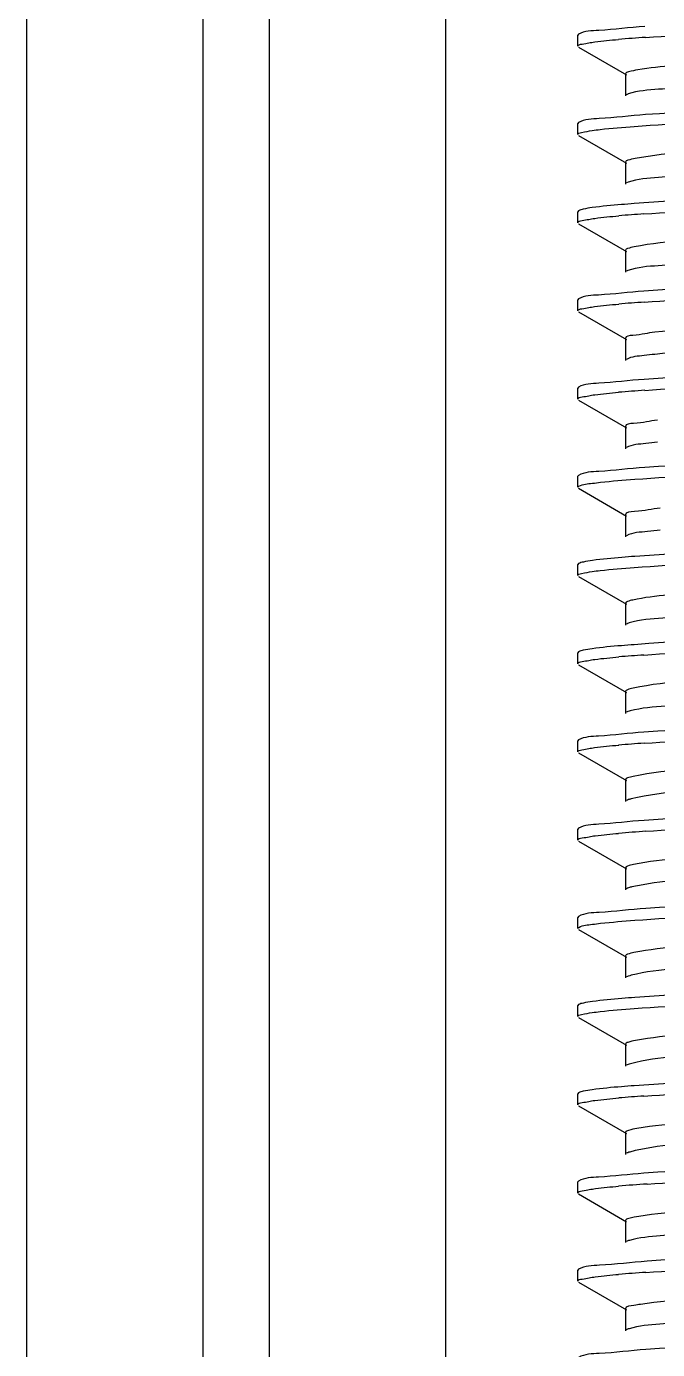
# Model space of a CAD drawing. Extents: x 1031190 to 1725648, y 733081 to 1571294.
# Drawn here: x 1133615.7 to 1133786, y 1249408 to 1249765.2 of the extents above; entities that cross this region are included whole.
import ezdxf

# ---------------------------------------------------------------- set-up
doc = ezdxf.new("R2010")
doc.units = 0
doc.header["$LTSCALE"] = 1000
doc.header["$MEASUREMENT"] = 0

msp = doc.modelspace()

# ---------------------------------------------------------------- linework, layer by layer
at = {"linetype": 'Continuous'}
for p, q in [((1133615.66, 1253335.18), (1133615.66, 1248594.16)), ((1133663.28, 1253335.18), (1133663.28, 1248594.16)), ((1133681.14, 1253335.18), (1133681.14, 1248594.16)), ((1133728.77, 1253335.18), (1133728.77, 1248594.16)), ((1133764.71, 1249763.09), (1133764.49, 1249762.83)), ((1133764.49, 1249759.85), (1133764.49, 1249762.83)), ((1133764.49, 1249759.85), (1133764.49, 1249762.83)), ((1133764.71, 1249759.59), (1133777.64, 1249752.11)), ((1133777.38, 1249752.41), (1133777.38, 1249746.46)), ((1133764.71, 1249739.28), (1133764.49, 1249739.02)), ((1133764.49, 1249736.04), (1133764.49, 1249739.02)), ((1133764.49, 1249736.04), (1133764.49, 1249739.02)), ((1133764.71, 1249735.78), (1133777.64, 1249728.3)), ((1133777.38, 1249728.6), (1133777.38, 1249722.64)), ((1133778.07, 1249723.14), (1133777.64, 1249722.95)), ((1133764.71, 1249715.46), (1133764.49, 1249715.2)), ((1133764.49, 1249712.23), (1133764.49, 1249715.2)), ((1133764.49, 1249712.23), (1133764.49, 1249715.2)), ((1133764.71, 1249711.96), (1133777.64, 1249704.48)), ((1133777.38, 1249704.78), (1133777.38, 1249698.83)), ((1133778.03, 1249699.31), (1133777.64, 1249699.13)), ((1133764.71, 1249691.65), (1133764.49, 1249691.39)), ((1133764.49, 1249688.41), (1133764.49, 1249691.39)), ((1133764.49, 1249688.41), (1133764.49, 1249691.39)), ((1133764.71, 1249688.15), (1133777.64, 1249680.67)), ((1133777.38, 1249680.97), (1133777.38, 1249675.02)), ((1133764.71, 1249667.84), (1133764.49, 1249667.58)), ((1133764.49, 1249664.6), (1133764.49, 1249667.58)), ((1133764.49, 1249664.6), (1133764.49, 1249667.58)), ((1133764.71, 1249664.34), (1133777.64, 1249656.86)), ((1133777.38, 1249657.16), (1133777.38, 1249651.21)), ((1133764.71, 1249644.02), (1133764.49, 1249643.76)), ((1133764.49, 1249640.79), (1133764.49, 1249643.76)), ((1133764.49, 1249640.79), (1133764.49, 1249643.76)), ((1133764.71, 1249640.53), (1133777.64, 1249633.04)), ((1133777.38, 1249633.35), (1133777.38, 1249627.39)), ((1133764.71, 1249620.21), (1133764.49, 1249619.95)), ((1133764.49, 1249616.97), (1133764.49, 1249619.95)), ((1133764.49, 1249616.97), (1133764.49, 1249619.95)), ((1133764.71, 1249616.71), (1133777.64, 1249609.23)), ((1133777.38, 1249609.53), (1133777.38, 1249603.58)), ((1133764.71, 1249596.4), (1133764.49, 1249596.14)), ((1133764.49, 1249593.16), (1133764.49, 1249596.14)), ((1133764.49, 1249593.16), (1133764.49, 1249596.14)), ((1133764.71, 1249592.9), (1133777.64, 1249585.42)), ((1133777.38, 1249585.72), (1133777.38, 1249579.77)), ((1133764.71, 1249572.59), (1133764.49, 1249572.33)), ((1133764.49, 1249569.35), (1133764.49, 1249572.33)), ((1133764.49, 1249569.35), (1133764.49, 1249572.33)), ((1133764.71, 1249569.09), (1133777.64, 1249561.61)), ((1133777.38, 1249561.91), (1133777.38, 1249555.95)), ((1133764.71, 1249548.77), (1133764.49, 1249548.51)), ((1133764.49, 1249545.54), (1133764.49, 1249548.51)), ((1133764.49, 1249545.54), (1133764.49, 1249548.51)), ((1133764.71, 1249545.28), (1133777.64, 1249537.79)), ((1133777.38, 1249538.09), (1133777.38, 1249532.14)), ((1133764.71, 1249524.96), (1133764.49, 1249524.7)), ((1133764.49, 1249521.72), (1133764.49, 1249524.7)), ((1133764.49, 1249521.72), (1133764.49, 1249524.7)), ((1133764.71, 1249521.46), (1133777.64, 1249513.98)), ((1133777.38, 1249514.28), (1133777.38, 1249508.33)), ((1133764.71, 1249501.15), (1133764.49, 1249500.89)), ((1133764.49, 1249497.91), (1133764.49, 1249500.89)), ((1133764.49, 1249497.91), (1133764.49, 1249500.89)), ((1133764.71, 1249497.65), (1133777.64, 1249490.17)), ((1133777.38, 1249490.47), (1133777.38, 1249484.52)), ((1133764.71, 1249477.34), (1133764.49, 1249477.07)), ((1133764.49, 1249474.1), (1133764.49, 1249477.07)), ((1133764.49, 1249474.1), (1133764.49, 1249477.07)), ((1133764.71, 1249473.84), (1133777.64, 1249466.35)), ((1133777.38, 1249466.66), (1133777.38, 1249460.7)), ((1133764.71, 1249453.52), (1133764.49, 1249453.26)), ((1133764.49, 1249450.28), (1133764.49, 1249453.26)), ((1133764.49, 1249450.28), (1133764.49, 1249453.26)), ((1133764.71, 1249450.02), (1133777.64, 1249442.54)), ((1133777.38, 1249442.84), (1133777.38, 1249436.89)), ((1133764.71, 1249429.71), (1133764.49, 1249429.45)), ((1133764.49, 1249426.47), (1133764.49, 1249429.45)), ((1133764.49, 1249426.47), (1133764.49, 1249429.45)), ((1133764.71, 1249426.21), (1133777.64, 1249418.73)), ((1133777.38, 1249419.03), (1133777.38, 1249413.08))]:
    msp.add_line(p, q, dxfattribs=at)
for centre, radius, start, end in [((1133810.25, 1249348.5), 414.65, 93.7954, 94.806), ((1133809.71, 1249307.6), 407.91, 93.8436, 94.8035), ((1133809.78, 1249282.91), 408.78, 93.8362, 94.8047), ((1133809.95, 1249256.92), 410.97, 93.8204, 94.8056), ((1133809.71, 1249188.54), 407.9, 93.8437, 94.8034), ((1133809.77, 1249163.89), 408.74, 93.8366, 94.8046), ((1133810.39, 1249132.26), 416.58, 93.7887, 94.801), ((1133809.71, 1249069.48), 407.89, 93.8438, 94.8034), ((1133810.84, 1249031.4), 422.21, 93.753, 94.8001), ((1133810.41, 1249013.01), 416.76, 93.7875, 94.801)]:
    msp.add_arc(centre, radius, start, end, dxfattribs=at)
for points, knots in [([(1133782.8, 1249762.24), (1133794.09, 1249763), (1133845.48, 1249765.47), (1133896.94, 1249766.67), (1133936.98, 1249769.39)], [0, 0, 0, 0, 0.21997, 1, 1, 1, 1]), ([(1133782.58, 1249765.2), (1133778.44, 1249764.92), (1133772.64, 1249764.12), (1133766.33, 1249764.01), (1133764.72, 1249763.09)], [0, 0, 0, 0, 0.690434, 1, 1, 1, 1]), ([(1133937.82, 1249763.09), (1133927.68, 1249761.62), (1133892.52, 1249760.03), (1133846.6, 1249757.9), (1133804.46, 1249755.56), (1133787.11, 1249754.54), (1133780.71, 1249753.49)], [0, 0, 0, 0, 0.195214, 0.66949, 0.876579, 1, 1, 1, 1]), ([(1133764.49, 1249759.85), (1133764.49, 1249760.29), (1133766.78, 1249760.57), (1133767.94, 1249760.88), (1133769.09, 1249761.03)], [0, 0, 0, 0, 0.271456, 1, 1, 1, 1]), ([(1133937.82, 1249757.14), (1133926.83, 1249755.55), (1133898.11, 1249754.37), (1133860.65, 1249752.45), (1133826.68, 1249750.84), (1133804.74, 1249749.79), (1133789.07, 1249748.39), (1133780.73, 1249747.86), (1133778.12, 1249746.97)], [0, 0, 0, 0, 0.2081, 0.537452, 0.703534, 0.845734, 0.94828, 1, 1, 1, 1]), ([(1133780.71, 1249753.49), (1133779.87, 1249753.35), (1133778.97, 1249753.14), (1133777.38, 1249752.74), (1133777.38, 1249752.41)], [0, 0, 0, 0, 0.718866, 1, 1, 1, 1]), ([(1133936.98, 1249748.55), (1133925.75, 1249747.79), (1133874.35, 1249745.31), (1133822.89, 1249744.11), (1133782.8, 1249741.4)], [0, 0, 0, 0, 0.218927, 1, 1, 1, 1]), ([(1133778.12, 1249746.97), (1133778.03, 1249746.93), (1133777.86, 1249746.87), (1133777.71, 1249746.8), (1133777.64, 1249746.76)], [0, 0, 0, 0, 0.55363, 1, 1, 1, 1]), ([(1133779.76, 1249738.21), (1133791.25, 1249739.06), (1133844.62, 1249741.66), (1133898.08, 1249742.7), (1133939.88, 1249745.78)], [0, 0, 0, 0, 0.21564, 1, 1, 1, 1]), ([(1133782.8, 1249741.4), (1133778.61, 1249741.12), (1133772.74, 1249740.31), (1133766.34, 1249740.21), (1133764.72, 1249739.28)], [0, 0, 0, 0, 0.690663, 1, 1, 1, 1]), ([(1133764.49, 1249736.04), (1133764.49, 1249736.41), (1133766.41, 1249736.73), (1133767.41, 1249736.99), (1133768.4, 1249737.13)], [0, 0, 0, 0, 0.274278, 1, 1, 1, 1]), ([(1133768.4, 1249737.13), (1133769.12, 1249737.23), (1133772.89, 1249737.69), (1133776.69, 1249737.99), (1133779.76, 1249738.21)], [0, 0, 0, 0, 0.191483, 1, 1, 1, 1]), ([(1133938.33, 1249739.35), (1133928.18, 1249737.79), (1133901.17, 1249736.66), (1133857.87, 1249734.51), (1133815.37, 1249732.16), (1133789.34, 1249731.28), (1133779.98, 1249729.55)], [0, 0, 0, 0, 0.194105, 0.509785, 0.82001, 1, 1, 1, 1]), ([(1133938.33, 1249733.4), (1133927.5, 1249731.73), (1133898.81, 1249730.63), (1133861.31, 1249728.66), (1133827.05, 1249727.05), (1133804.88, 1249725.99), (1133789.08, 1249724.56), (1133780.68, 1249724.06), (1133778.07, 1249723.14)], [0, 0, 0, 0, 0.204575, 0.534732, 0.702004, 0.845303, 0.948449, 1, 1, 1, 1]), ([(1133779.98, 1249729.55), (1133779.32, 1249729.43), (1133778.58, 1249729.26), (1133777.38, 1249728.87), (1133777.38, 1249728.6)], [0, 0, 0, 0, 0.712667, 1, 1, 1, 1]), ([(1133939.88, 1249724.94), (1133928.42, 1249724.1), (1133875.04, 1249721.5), (1133821.59, 1249720.44), (1133779.76, 1249717.38)], [0, 0, 0, 0, 0.215051, 1, 1, 1, 1]), ([(1133782.36, 1249714.59), (1133793.65, 1249715.36), (1133845.24, 1249717.84), (1133896.89, 1249719.03), (1133937.12, 1249721.77)], [0, 0, 0, 0, 0.219067, 1, 1, 1, 1]), ([(1133768.4, 1249716.29), (1133767.59, 1249716.18), (1133766.36, 1249715.97), (1133765.1, 1249715.69), (1133764.71, 1249715.46)], [0, 0, 0, 0, 0.643579, 1, 1, 1, 1]), ([(1133779.76, 1249717.38), (1133778.59, 1249717.29), (1133774.8, 1249717), (1133771, 1249716.66), (1133768.4, 1249716.29)], [0, 0, 0, 0, 0.307323, 1, 1, 1, 1]), ([(1133938.81, 1249715.62), (1133928.77, 1249713.96), (1133901.65, 1249712.92), (1133858.08, 1249710.71), (1133815.24, 1249708.29), (1133789, 1249707.51), (1133779.68, 1249705.68)], [0, 0, 0, 0, 0.1914, 0.508904, 0.82143, 1, 1, 1, 1]), ([(1133764.49, 1249712.23), (1133764.49, 1249712.66), (1133766.76, 1249712.94), (1133767.91, 1249713.26), (1133769.06, 1249713.4)], [0, 0, 0, 0, 0.271597, 1, 1, 1, 1]), ([(1133938.81, 1249709.66), (1133928.16, 1249707.91), (1133899.51, 1249706.91), (1133861.98, 1249704.87), (1133827.45, 1249703.25), (1133805.03, 1249702.2), (1133789.11, 1249700.73), (1133780.63, 1249700.26), (1133778.03, 1249699.31)], [0, 0, 0, 0, 0.200932, 0.531835, 0.700309, 0.844745, 0.948548, 1, 1, 1, 1]), ([(1133779.68, 1249705.68), (1133779.1, 1249705.57), (1133778.43, 1249705.42), (1133777.38, 1249705.03), (1133777.38, 1249704.78)], [0, 0, 0, 0, 0.709469, 1, 1, 1, 1]), ([(1133937.12, 1249700.94), (1133925.83, 1249700.17), (1133874.25, 1249697.68), (1133822.6, 1249696.49), (1133782.36, 1249693.75)], [0, 0, 0, 0, 0.219037, 1, 1, 1, 1]), ([(1133782.43, 1249690.78), (1133793.71, 1249691.55), (1133845.24, 1249694.03), (1133896.84, 1249695.22), (1133937.03, 1249697.95)], [0, 0, 0, 0, 0.219143, 1, 1, 1, 1]), ([(1133782.36, 1249693.75), (1133778.28, 1249693.47), (1133772.55, 1249692.68), (1133766.31, 1249692.57), (1133764.72, 1249691.65)], [0, 0, 0, 0, 0.690196, 1, 1, 1, 1]), ([(1133939.26, 1249691.88), (1133930.5, 1249690.33), (1133906.32, 1249689.37), (1133866.23, 1249687.13), (1133823.74, 1249685.23), (1133796.45, 1249683.85), (1133785.31, 1249682.65)], [0, 0, 0, 0, 0.172879, 0.468878, 0.781995, 1, 1, 1, 1]), ([(1133764.49, 1249688.41), (1133764.49, 1249688.84), (1133766.75, 1249689.13), (1133767.9, 1249689.44), (1133769.05, 1249689.59)], [0, 0, 0, 0, 0.271633, 1, 1, 1, 1]), ([(1133939.26, 1249685.93), (1133930.5, 1249684.38), (1133906.32, 1249683.42), (1133866.23, 1249681.18), (1133823.74, 1249679.28), (1133796.45, 1249677.89), (1133785.31, 1249676.69)], [0, 0, 0, 0, 0.172879, 0.468878, 0.781995, 1, 1, 1, 1]), ([(1133785.31, 1249682.65), (1133783.32, 1249682.44), (1133781.44, 1249681.85), (1133777.37, 1249681.7), (1133777.38, 1249680.97)], [0, 0, 0, 0, 0.733223, 1, 1, 1, 1]), ([(1133785.31, 1249676.69), (1133784.34, 1249676.59), (1133781.8, 1249676.21), (1133779.05, 1249676.14), (1133777.64, 1249675.32)], [0, 0, 0, 0, 0.372684, 1, 1, 1, 1]), ([(1133937.03, 1249677.12), (1133925.75, 1249676.35), (1133874.22, 1249673.87), (1133822.62, 1249672.68), (1133782.43, 1249669.94)], [0, 0, 0, 0, 0.219178, 1, 1, 1, 1]), ([(1133782.57, 1249666.97), (1133793.85, 1249667.74), (1133845.32, 1249670.22), (1133896.86, 1249671.41), (1133936.99, 1249674.14)], [0, 0, 0, 0, 0.219437, 1, 1, 1, 1]), ([(1133782.43, 1249669.94), (1133778.33, 1249669.66), (1133772.58, 1249668.87), (1133766.31, 1249668.76), (1133764.72, 1249667.84)], [0, 0, 0, 0, 0.690275, 1, 1, 1, 1]), ([(1133764.49, 1249664.6), (1133764.49, 1249665.03), (1133766.76, 1249665.32), (1133767.91, 1249665.63), (1133769.06, 1249665.78)], [0, 0, 0, 0, 0.271588, 1, 1, 1, 1]), ([(1133786.03, 1249658.91), (1133783.87, 1249658.69), (1133781.83, 1249658.04), (1133777.37, 1249657.95), (1133777.38, 1249657.16)], [0, 0, 0, 0, 0.734072, 1, 1, 1, 1]), ([(1133786.03, 1249652.96), (1133784.97, 1249652.85), (1133782.19, 1249652.44), (1133779.17, 1249652.4), (1133777.64, 1249651.51)], [0, 0, 0, 0, 0.374658, 1, 1, 1, 1]), ([(1133936.99, 1249653.3), (1133925.72, 1249652.54), (1133874.25, 1249650.06), (1133822.71, 1249648.86), (1133782.57, 1249646.14)], [0, 0, 0, 0, 0.219145, 1, 1, 1, 1]), ([(1133779.92, 1249642.97), (1133791.43, 1249643.81), (1133844.77, 1249646.41), (1133898.19, 1249647.46), (1133939.93, 1249650.53)], [0, 0, 0, 0, 0.216129, 1, 1, 1, 1]), ([(1133782.57, 1249646.14), (1133778.44, 1249645.86), (1133772.64, 1249645.05), (1133766.33, 1249644.95), (1133764.72, 1249644.02)], [0, 0, 0, 0, 0.690428, 1, 1, 1, 1]), ([(1133764.49, 1249640.79), (1133764.49, 1249640.91), (1133765.9, 1249641.8), (1133767.19, 1249641.71), (1133768.44, 1249641.88)], [0, 0, 0, 0, 0.088901, 1, 1, 1, 1]), ([(1133768.44, 1249641.88), (1133769.17, 1249641.98), (1133772.99, 1249642.45), (1133776.82, 1249642.75), (1133779.92, 1249642.97)], [0, 0, 0, 0, 0.191572, 1, 1, 1, 1]), ([(1133786.78, 1249635.17), (1133784.44, 1249634.94), (1133782.23, 1249634.22), (1133777.38, 1249634.2), (1133777.38, 1249633.35)], [0, 0, 0, 0, 0.734772, 1, 1, 1, 1]), ([(1133939.93, 1249629.7), (1133928.5, 1249628.85), (1133875.16, 1249626.25), (1133821.74, 1249625.19), (1133779.92, 1249622.14)], [0, 0, 0, 0, 0.214712, 1, 1, 1, 1]), ([(1133786.78, 1249629.22), (1133785.62, 1249629.11), (1133782.6, 1249628.67), (1133779.31, 1249628.66), (1133777.64, 1249627.69)], [0, 0, 0, 0, 0.376452, 1, 1, 1, 1]), ([(1133779.76, 1249619.15), (1133791.25, 1249619.99), (1133844.63, 1249622.59), (1133898.08, 1249623.64), (1133939.88, 1249626.72)], [0, 0, 0, 0, 0.215653, 1, 1, 1, 1]), ([(1133768.44, 1249621.05), (1133767.63, 1249620.93), (1133766.38, 1249620.72), (1133765.11, 1249620.44), (1133764.71, 1249620.21)], [0, 0, 0, 0, 0.644071, 1, 1, 1, 1]), ([(1133768.4, 1249618.06), (1133769.12, 1249618.17), (1133772.9, 1249618.63), (1133776.69, 1249618.93), (1133779.76, 1249619.15)], [0, 0, 0, 0, 0.191488, 1, 1, 1, 1]), ([(1133779.92, 1249622.14), (1133778.74, 1249622.05), (1133774.91, 1249621.75), (1133771.08, 1249621.42), (1133768.44, 1249621.05)], [0, 0, 0, 0, 0.307216, 1, 1, 1, 1]), ([(1133940.41, 1249620.67), (1133931.15, 1249618.56), (1133894.98, 1249617.87), (1133847.77, 1249615.09), (1133803.59, 1249612.52), (1133785.6, 1249611.68), (1133779.37, 1249610.37)], [0, 0, 0, 0, 0.176446, 0.666999, 0.881663, 1, 1, 1, 1]), ([(1133764.49, 1249616.97), (1133764.49, 1249617.35), (1133766.41, 1249617.67), (1133767.41, 1249617.93), (1133768.4, 1249618.06)], [0, 0, 0, 0, 0.274271, 1, 1, 1, 1]), ([(1133939.98, 1249614.62), (1133930.1, 1249612.61), (1133902.11, 1249611.99), (1133857.27, 1249609.17), (1133816.33, 1249607.77), (1133790.31, 1249605.65), (1133781.29, 1249605.04), (1133778.36, 1249604.17)], [0, 0, 0, 0, 0.18687, 0.514831, 0.834376, 0.943334, 1, 1, 1, 1]), ([(1133779.37, 1249610.37), (1133778.87, 1249610.26), (1133778.27, 1249610.13), (1133777.38, 1249609.75), (1133777.38, 1249609.53)], [0, 0, 0, 0, 0.704889, 1, 1, 1, 1]), ([(1133939.88, 1249605.88), (1133928.42, 1249605.04), (1133875.04, 1249602.43), (1133821.59, 1249601.38), (1133779.76, 1249598.31)], [0, 0, 0, 0, 0.215042, 1, 1, 1, 1]), ([(1133778.36, 1249604.17), (1133778.22, 1249604.12), (1133777.97, 1249604.04), (1133777.74, 1249603.94), (1133777.64, 1249603.88)], [0, 0, 0, 0, 0.569367, 1, 1, 1, 1]), ([(1133782.36, 1249595.52), (1133793.65, 1249596.29), (1133845.24, 1249598.78), (1133896.89, 1249599.96), (1133937.12, 1249602.71)], [0, 0, 0, 0, 0.219068, 1, 1, 1, 1]), ([(1133768.4, 1249597.23), (1133767.59, 1249597.11), (1133766.36, 1249596.9), (1133765.1, 1249596.62), (1133764.71, 1249596.4)], [0, 0, 0, 0, 0.643594, 1, 1, 1, 1]), ([(1133779.76, 1249598.31), (1133778.59, 1249598.23), (1133774.8, 1249597.93), (1133771.01, 1249597.59), (1133768.4, 1249597.23)], [0, 0, 0, 0, 0.307318, 1, 1, 1, 1]), ([(1133764.49, 1249593.16), (1133764.49, 1249593.59), (1133766.76, 1249593.88), (1133767.91, 1249594.19), (1133769.06, 1249594.34)], [0, 0, 0, 0, 0.271594, 1, 1, 1, 1]), ([(1133940.72, 1249596.93), (1133931.73, 1249594.66), (1133904.91, 1249594.46), (1133861.14, 1249591.65), (1133816.64, 1249589.22), (1133789.09, 1249588.58), (1133779.41, 1249586.56)], [0, 0, 0, 0, 0.172051, 0.492047, 0.816531, 1, 1, 1, 1]), ([(1133940.05, 1249590.83), (1133930.31, 1249588.81), (1133902.63, 1249588.21), (1133858.09, 1249585.41), (1133817.25, 1249583.95), (1133790.96, 1249581.93), (1133781.74, 1249581.25), (1133778.63, 1249580.43)], [0, 0, 0, 0, 0.184387, 0.509861, 0.829743, 0.940495, 1, 1, 1, 1]), ([(1133779.41, 1249586.56), (1133778.89, 1249586.46), (1133778.28, 1249586.32), (1133777.38, 1249585.94), (1133777.38, 1249585.72)], [0, 0, 0, 0, 0.705216, 1, 1, 1, 1]), ([(1133778.63, 1249580.43), (1133778.43, 1249580.38), (1133778.1, 1249580.28), (1133777.77, 1249580.14), (1133777.64, 1249580.07)], [0, 0, 0, 0, 0.58242, 1, 1, 1, 1]), ([(1133937.12, 1249581.87), (1133925.84, 1249581.1), (1133874.25, 1249578.62), (1133822.6, 1249577.43), (1133782.36, 1249574.69)], [0, 0, 0, 0, 0.219029, 1, 1, 1, 1]), ([(1133782.43, 1249571.71), (1133793.71, 1249572.48), (1133845.24, 1249574.96), (1133896.84, 1249576.15), (1133937.04, 1249578.89)], [0, 0, 0, 0, 0.219138, 1, 1, 1, 1]), ([(1133782.36, 1249574.69), (1133778.28, 1249574.41), (1133772.55, 1249573.61), (1133766.31, 1249573.5), (1133764.72, 1249572.59)], [0, 0, 0, 0, 0.690195, 1, 1, 1, 1]), ([(1133941.01, 1249573.2), (1133938.01, 1249572.34), (1133928.9, 1249571.7), (1133902.77, 1249569.63), (1133861.87, 1249568.2), (1133817.15, 1249565.39), (1133789.29, 1249564.78), (1133779.46, 1249562.76)], [0, 0, 0, 0, 0.057838, 0.167543, 0.487244, 0.814181, 1, 1, 1, 1]), ([(1133764.49, 1249569.35), (1133764.49, 1249569.78), (1133766.75, 1249570.07), (1133767.9, 1249570.38), (1133769.05, 1249570.53)], [0, 0, 0, 0, 0.271633, 1, 1, 1, 1]), ([(1133940.1, 1249567.02), (1133930.49, 1249565.01), (1133903.11, 1249564.38), (1133858.81, 1249561.92), (1133814.98, 1249559.22), (1133788.09, 1249558.87), (1133778.94, 1249556.69)], [0, 0, 0, 0, 0.182223, 0.50526, 0.82533, 1, 1, 1, 1]), ([(1133779.46, 1249562.76), (1133778.94, 1249562.65), (1133778.31, 1249562.51), (1133777.38, 1249562.13), (1133777.38, 1249561.91)], [0, 0, 0, 0, 0.705925, 1, 1, 1, 1]), ([(1133937.04, 1249558.05), (1133925.75, 1249557.29), (1133874.22, 1249554.8), (1133822.62, 1249553.61), (1133782.43, 1249550.88)], [0, 0, 0, 0, 0.219177, 1, 1, 1, 1]), ([(1133778.94, 1249556.69), (1133778.67, 1249556.63), (1133778.23, 1249556.51), (1133777.8, 1249556.35), (1133777.64, 1249556.26)], [0, 0, 0, 0, 0.593796, 1, 1, 1, 1]), ([(1133782.87, 1249547.93), (1133794, 1249548.68), (1133844.95, 1249551.13), (1133895.96, 1249552.37), (1133935.71, 1249554.99)], [0, 0, 0, 0, 0.218817, 1, 1, 1, 1]), ([(1133782.43, 1249550.88), (1133778.33, 1249550.6), (1133772.58, 1249549.8), (1133766.31, 1249549.69), (1133764.72, 1249548.77)], [0, 0, 0, 0, 0.690271, 1, 1, 1, 1]), ([(1133932.38, 1249548.14), (1133920.74, 1249547), (1133892.94, 1249545.58), (1133850.26, 1249543.75), (1133811.06, 1249541.4), (1133787.72, 1249540.62), (1133779.54, 1249538.97)], [0, 0, 0, 0, 0.228997, 0.545176, 0.836537, 1, 1, 1, 1]), ([(1133764.49, 1249545.54), (1133764.49, 1249545.98), (1133766.84, 1249546.26), (1133768.03, 1249546.58), (1133769.21, 1249546.74)], [0, 0, 0, 0, 0.27108, 1, 1, 1, 1]), ([(1133932.38, 1249542.19), (1133920.6, 1249541.04), (1133892.47, 1249539.59), (1133849.42, 1249537.8), (1133810.25, 1249535.31), (1133787.05, 1249534.71), (1133779.12, 1249532.92)], [0, 0, 0, 0, 0.23121, 0.549998, 0.841262, 1, 1, 1, 1]), ([(1133779.54, 1249538.97), (1133779, 1249538.86), (1133778.35, 1249538.71), (1133777.38, 1249538.33), (1133777.38, 1249538.09)], [0, 0, 0, 0, 0.706927, 1, 1, 1, 1]), ([(1133779.12, 1249532.92), (1133778.82, 1249532.85), (1133778.31, 1249532.73), (1133777.82, 1249532.55), (1133777.64, 1249532.44)], [0, 0, 0, 0, 0.599352, 1, 1, 1, 1]), ([(1133935.71, 1249534.15), (1133924.43, 1249533.41), (1133873.48, 1249530.97), (1133822.47, 1249529.76), (1133782.87, 1249527.09)], [0, 0, 0, 0, 0.221759, 1, 1, 1, 1]), ([(1133779.92, 1249523.91), (1133791.43, 1249524.75), (1133844.77, 1249527.35), (1133898.19, 1249528.39), (1133939.93, 1249531.47)], [0, 0, 0, 0, 0.216148, 1, 1, 1, 1]), ([(1133782.87, 1249527.09), (1133778.66, 1249526.81), (1133772.77, 1249525.99), (1133766.35, 1249525.9), (1133764.72, 1249524.96)], [0, 0, 0, 0, 0.690689, 1, 1, 1, 1]), ([(1133764.49, 1249521.72), (1133764.49, 1249521.85), (1133765.9, 1249522.73), (1133767.19, 1249522.64), (1133768.44, 1249522.82)], [0, 0, 0, 0, 0.088892, 1, 1, 1, 1]), ([(1133768.44, 1249522.82), (1133769.17, 1249522.92), (1133772.99, 1249523.38), (1133776.82, 1249523.69), (1133779.92, 1249523.91)], [0, 0, 0, 0, 0.191574, 1, 1, 1, 1]), ([(1133933.14, 1249524.4), (1133921.66, 1249523.24), (1133893.94, 1249521.82), (1133851.19, 1249519.97), (1133811.62, 1249517.63), (1133787.98, 1249516.82), (1133779.64, 1249515.17)], [0, 0, 0, 0, 0.22522, 0.541066, 0.834324, 1, 1, 1, 1]), ([(1133779.64, 1249515.17), (1133779.07, 1249515.06), (1133778.41, 1249514.91), (1133777.38, 1249514.52), (1133777.38, 1249514.28)], [0, 0, 0, 0, 0.708145, 1, 1, 1, 1]), ([(1133933.14, 1249518.45), (1133921.39, 1249517.26), (1133893.09, 1249515.81), (1133849.66, 1249514.02), (1133810.17, 1249511.41), (1133786.75, 1249510.96), (1133778.89, 1249509.06)], [0, 0, 0, 0, 0.229214, 0.549847, 0.842959, 1, 1, 1, 1]), ([(1133778.89, 1249509.06), (1133778.63, 1249508.99), (1133778.21, 1249508.88), (1133777.8, 1249508.72), (1133777.64, 1249508.63)], [0, 0, 0, 0, 0.591731, 1, 1, 1, 1]), ([(1133939.93, 1249510.63), (1133928.5, 1249509.79), (1133875.16, 1249507.19), (1133821.74, 1249506.12), (1133779.92, 1249503.07)], [0, 0, 0, 0, 0.214698, 1, 1, 1, 1]), ([(1133779.76, 1249500.09), (1133791.26, 1249500.93), (1133844.63, 1249503.53), (1133898.08, 1249504.58), (1133939.88, 1249507.65)], [0, 0, 0, 0, 0.215666, 1, 1, 1, 1]), ([(1133768.44, 1249501.98), (1133767.63, 1249501.87), (1133766.38, 1249501.65), (1133765.11, 1249501.37), (1133764.71, 1249501.15)], [0, 0, 0, 0, 0.644088, 1, 1, 1, 1]), ([(1133779.92, 1249503.07), (1133778.74, 1249502.99), (1133774.91, 1249502.69), (1133771.08, 1249502.35), (1133768.44, 1249501.98)], [0, 0, 0, 0, 0.307214, 1, 1, 1, 1]), ([(1133764.49, 1249497.91), (1133764.49, 1249498.29), (1133766.41, 1249498.6), (1133767.42, 1249498.86), (1133768.4, 1249499)], [0, 0, 0, 0, 0.274264, 1, 1, 1, 1]), ([(1133768.4, 1249499), (1133769.12, 1249499.1), (1133772.9, 1249499.56), (1133776.69, 1249499.86), (1133779.76, 1249500.09)], [0, 0, 0, 0, 0.191492, 1, 1, 1, 1]), ([(1133933.88, 1249500.67), (1133922.63, 1249499.48), (1133895.22, 1249498.08), (1133852.65, 1249496.2), (1133812.7, 1249493.93), (1133788.68, 1249493.01), (1133780.05, 1249491.44)], [0, 0, 0, 0, 0.2201, 0.53401, 0.829213, 1, 1, 1, 1]), ([(1133933.88, 1249494.71), (1133922.18, 1249493.48), (1133893.74, 1249492.04), (1133849.98, 1249490.25), (1133810.16, 1249487.52), (1133786.52, 1249487.21), (1133778.71, 1249485.2)], [0, 0, 0, 0, 0.226945, 0.549209, 0.84423, 1, 1, 1, 1]), ([(1133780.05, 1249491.44), (1133779.37, 1249491.31), (1133778.61, 1249491.14), (1133777.38, 1249490.74), (1133777.38, 1249490.47)], [0, 0, 0, 0, 0.71294, 1, 1, 1, 1]), ([(1133939.88, 1249486.82), (1133928.42, 1249485.97), (1133875.05, 1249483.37), (1133821.59, 1249482.31), (1133779.76, 1249479.25)], [0, 0, 0, 0, 0.215033, 1, 1, 1, 1]), ([(1133778.71, 1249485.2), (1133778.49, 1249485.14), (1133778.13, 1249485.04), (1133777.78, 1249484.9), (1133777.64, 1249484.82)], [0, 0, 0, 0, 0.584772, 1, 1, 1, 1]), ([(1133782.36, 1249476.46), (1133793.65, 1249477.23), (1133845.24, 1249479.71), (1133896.89, 1249480.9), (1133937.13, 1249483.65)], [0, 0, 0, 0, 0.219069, 1, 1, 1, 1]), ([(1133768.4, 1249478.16), (1133767.59, 1249478.05), (1133766.36, 1249477.84), (1133765.1, 1249477.56), (1133764.71, 1249477.34)], [0, 0, 0, 0, 0.643609, 1, 1, 1, 1]), ([(1133779.76, 1249479.25), (1133778.6, 1249479.17), (1133774.8, 1249478.87), (1133771.01, 1249478.53), (1133768.4, 1249478.16)], [0, 0, 0, 0, 0.307313, 1, 1, 1, 1]), ([(1133934.58, 1249476.93), (1133923.59, 1249475.72), (1133896.48, 1249474.35), (1133854.11, 1249472.43), (1133813.81, 1249470.22), (1133789.41, 1249469.21), (1133780.48, 1249467.7)], [0, 0, 0, 0, 0.215, 0.526978, 0.824118, 1, 1, 1, 1]), ([(1133764.49, 1249474.1), (1133764.49, 1249474.53), (1133766.76, 1249474.82), (1133767.91, 1249475.13), (1133769.06, 1249475.28)], [0, 0, 0, 0, 0.271592, 1, 1, 1, 1]), ([(1133934.58, 1249470.98), (1133922.96, 1249469.7), (1133894.41, 1249468.26), (1133850.35, 1249466.49), (1133810.22, 1249463.62), (1133786.35, 1249463.47), (1133778.56, 1249461.35)], [0, 0, 0, 0, 0.224438, 0.548154, 0.845143, 1, 1, 1, 1]), ([(1133780.48, 1249467.7), (1133779.7, 1249467.57), (1133778.84, 1249467.37), (1133777.38, 1249466.97), (1133777.38, 1249466.66)], [0, 0, 0, 0, 0.716901, 1, 1, 1, 1]), ([(1133937.13, 1249462.81), (1133925.84, 1249462.04), (1133874.25, 1249459.55), (1133822.6, 1249458.37), (1133782.36, 1249455.62)], [0, 0, 0, 0, 0.219021, 1, 1, 1, 1]), ([(1133778.56, 1249461.35), (1133778.38, 1249461.3), (1133778.06, 1249461.2), (1133777.76, 1249461.07), (1133777.64, 1249461)], [0, 0, 0, 0, 0.578442, 1, 1, 1, 1]), ([(1133783.2, 1249452.7), (1133794.39, 1249453.45), (1133845.33, 1249455.89), (1133896.33, 1249457.12), (1133936.02, 1249459.76)], [0, 0, 0, 0, 0.219887, 1, 1, 1, 1]), ([(1133782.36, 1249455.62), (1133778.28, 1249455.34), (1133772.55, 1249454.55), (1133766.31, 1249454.44), (1133764.72, 1249453.52)], [0, 0, 0, 0, 0.690194, 1, 1, 1, 1]), ([(1133764.49, 1249450.28), (1133764.49, 1249450.74), (1133766.89, 1249451.01), (1133768.09, 1249451.34), (1133769.29, 1249451.49)], [0, 0, 0, 0, 0.27083, 1, 1, 1, 1]), ([(1133935.26, 1249453.19), (1133924.51, 1249451.95), (1133897.73, 1249450.61), (1133855.56, 1249448.66), (1133814.94, 1249446.51), (1133790.16, 1249445.42), (1133780.95, 1249443.96)], [0, 0, 0, 0, 0.209915, 0.519968, 0.819038, 1, 1, 1, 1]), ([(1133935.26, 1249447.24), (1133923.72, 1249445.91), (1133895.08, 1249444.57), (1133850.87, 1249442.35), (1133812.87, 1249440.83), (1133789.27, 1249438.91), (1133781.14, 1249438.28), (1133778.44, 1249437.5)], [0, 0, 0, 0, 0.221704, 0.546695, 0.845683, 0.946468, 1, 1, 1, 1]), ([(1133780.95, 1249443.96), (1133780.05, 1249443.82), (1133779.09, 1249443.59), (1133777.38, 1249443.2), (1133777.38, 1249442.84)], [0, 0, 0, 0, 0.720201, 1, 1, 1, 1]), ([(1133778.44, 1249437.5), (1133778.28, 1249437.45), (1133778.01, 1249437.37), (1133777.75, 1249437.25), (1133777.64, 1249437.19)], [0, 0, 0, 0, 0.572701, 1, 1, 1, 1]), ([(1133936.02, 1249438.92), (1133924.79, 1249438.18), (1133873.85, 1249435.73), (1133822.85, 1249434.51), (1133783.2, 1249431.87)], [0, 0, 0, 0, 0.220721, 1, 1, 1, 1]), ([(1133782.88, 1249428.87), (1133794.01, 1249429.62), (1133844.96, 1249432.07), (1133895.97, 1249433.3), (1133935.72, 1249435.93)], [0, 0, 0, 0, 0.218851, 1, 1, 1, 1]), ([(1133783.2, 1249431.87), (1133778.92, 1249431.58), (1133772.92, 1249430.75), (1133766.38, 1249430.66), (1133764.72, 1249429.71)], [0, 0, 0, 0, 0.691013, 1, 1, 1, 1]), ([(1133935.91, 1249429.46), (1133925.42, 1249428.19), (1133898.96, 1249426.88), (1133857.02, 1249424.89), (1133816.09, 1249422.79), (1133790.94, 1249421.63), (1133781.44, 1249420.23)], [0, 0, 0, 0, 0.204842, 0.512973, 0.813968, 1, 1, 1, 1]), ([(1133764.49, 1249426.47), (1133764.49, 1249426.92), (1133766.85, 1249427.19), (1133768.03, 1249427.52), (1133769.22, 1249427.67)], [0, 0, 0, 0, 0.271071, 1, 1, 1, 1]), ([(1133935.91, 1249423.5), (1133924.47, 1249422.12), (1133895.78, 1249420.81), (1133851.35, 1249418.54), (1133812.97, 1249417.04), (1133789.18, 1249415.07), (1133781.01, 1249414.46), (1133778.34, 1249413.66)], [0, 0, 0, 0, 0.218801, 0.544965, 0.846028, 0.947082, 1, 1, 1, 1]), ([(1133781.44, 1249420.23), (1133780.85, 1249420.14), (1133779.7, 1249419.81), (1133777.38, 1249419.85), (1133777.38, 1249419.03)], [0, 0, 0, 0, 0.421169, 1, 1, 1, 1]), ([(1133935.72, 1249415.09), (1133924.44, 1249414.34), (1133873.49, 1249411.91), (1133822.48, 1249410.7), (1133782.88, 1249408.03)], [0, 0, 0, 0, 0.221727, 1, 1, 1, 1]), ([(1133778.34, 1249413.66), (1133778.21, 1249413.62), (1133777.97, 1249413.54), (1133777.73, 1249413.43), (1133777.64, 1249413.38)], [0, 0, 0, 0, 0.567505, 1, 1, 1, 1]), ([(1133779.93, 1249404.85), (1133791.44, 1249405.69), (1133844.78, 1249408.28), (1133898.2, 1249409.33), (1133939.94, 1249412.41)], [0, 0, 0, 0, 0.216168, 1, 1, 1, 1]), ([(1133782.88, 1249408.03), (1133778.67, 1249407.75), (1133772.78, 1249406.93), (1133766.35, 1249406.84), (1133764.72, 1249405.9)], [0, 0, 0, 0, 0.690699, 1, 1, 1, 1])]:
    msp.add_open_spline(points, degree=3, knots=knots, dxfattribs=at)
for points in [[(1133769.09, 1249761.03), (1133771.22, 1249761.31), (1133773.36, 1249761.51), (1133775.5, 1249761.69)], [(1133769.06, 1249713.4), (1133771.22, 1249713.69), (1133773.38, 1249713.89), (1133775.55, 1249714.07)], [(1133769.05, 1249689.59), (1133771.2, 1249689.87), (1133773.37, 1249690.07), (1133775.54, 1249690.26)], [(1133769.06, 1249665.78), (1133771.21, 1249666.06), (1133773.36, 1249666.26), (1133775.52, 1249666.44)], [(1133769.06, 1249594.34), (1133771.22, 1249594.62), (1133773.38, 1249594.82), (1133775.55, 1249595.01)], [(1133769.05, 1249570.53), (1133771.2, 1249570.81), (1133773.37, 1249571.01), (1133775.54, 1249571.19)], [(1133769.21, 1249546.74), (1133771.31, 1249547), (1133773.42, 1249547.2), (1133775.53, 1249547.38)], [(1133769.06, 1249475.28), (1133771.22, 1249475.56), (1133773.38, 1249475.76), (1133775.55, 1249475.94)], [(1133769.29, 1249451.49), (1133771.36, 1249451.76), (1133773.43, 1249451.95), (1133775.51, 1249452.13)], [(1133769.22, 1249427.67), (1133771.31, 1249427.94), (1133773.42, 1249428.14), (1133775.53, 1249428.31)]]:
    msp.add_open_spline(points, degree=3, dxfattribs=at)

doc.saveas('drawing.dxf')
